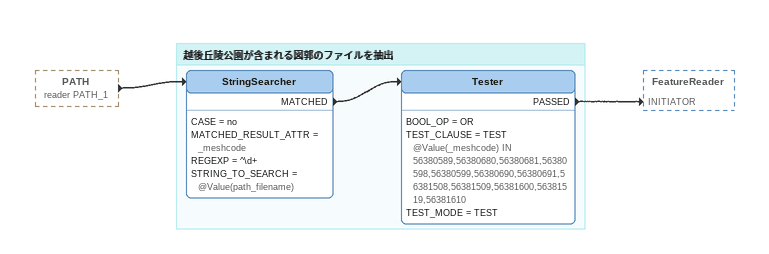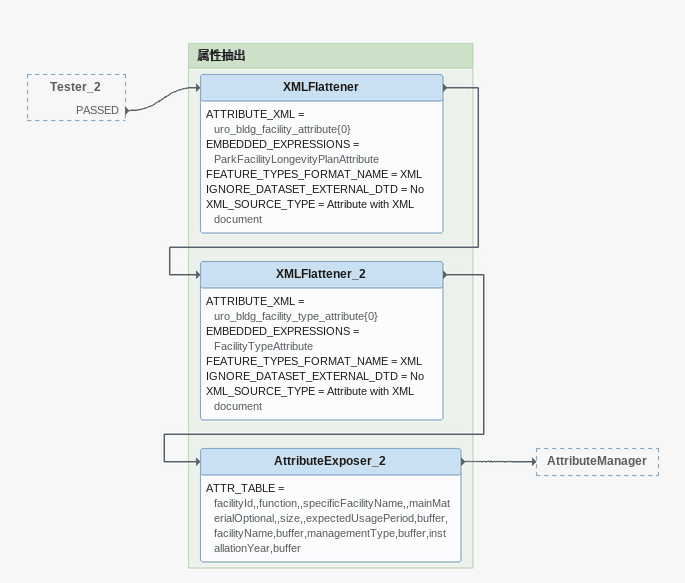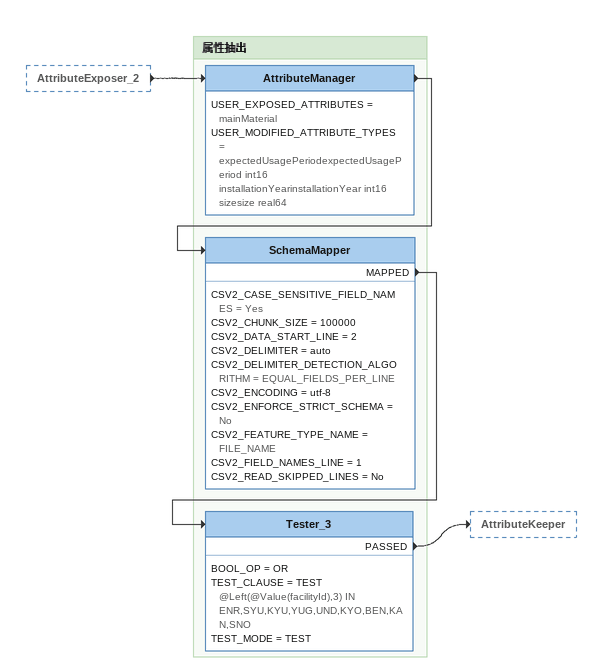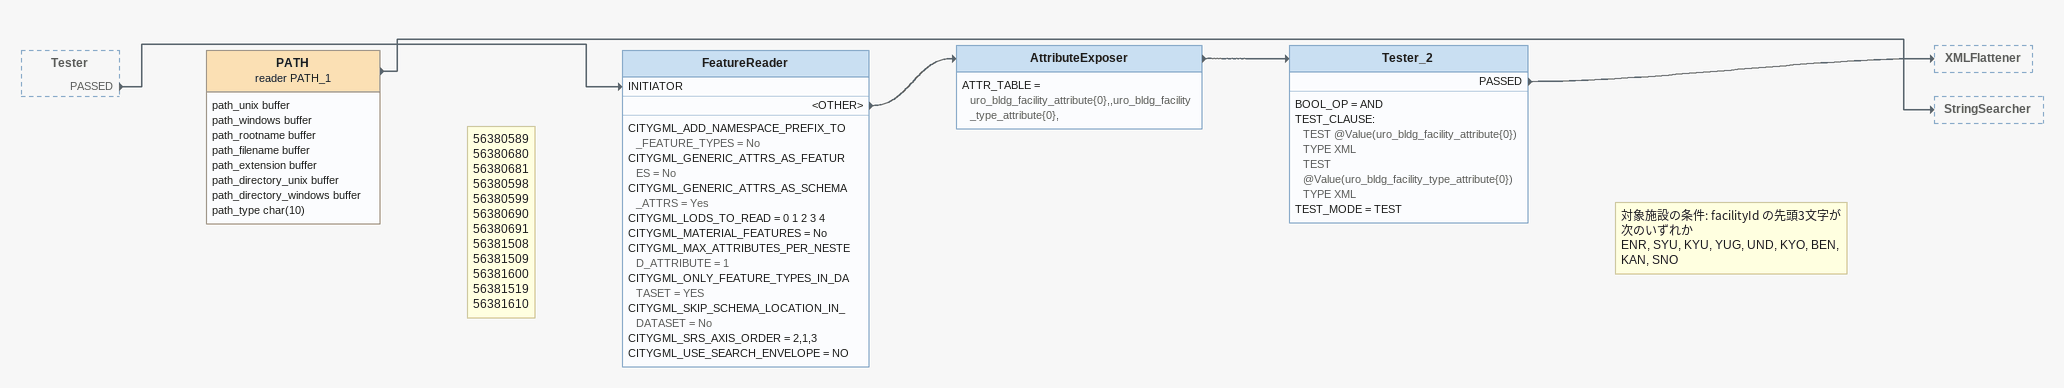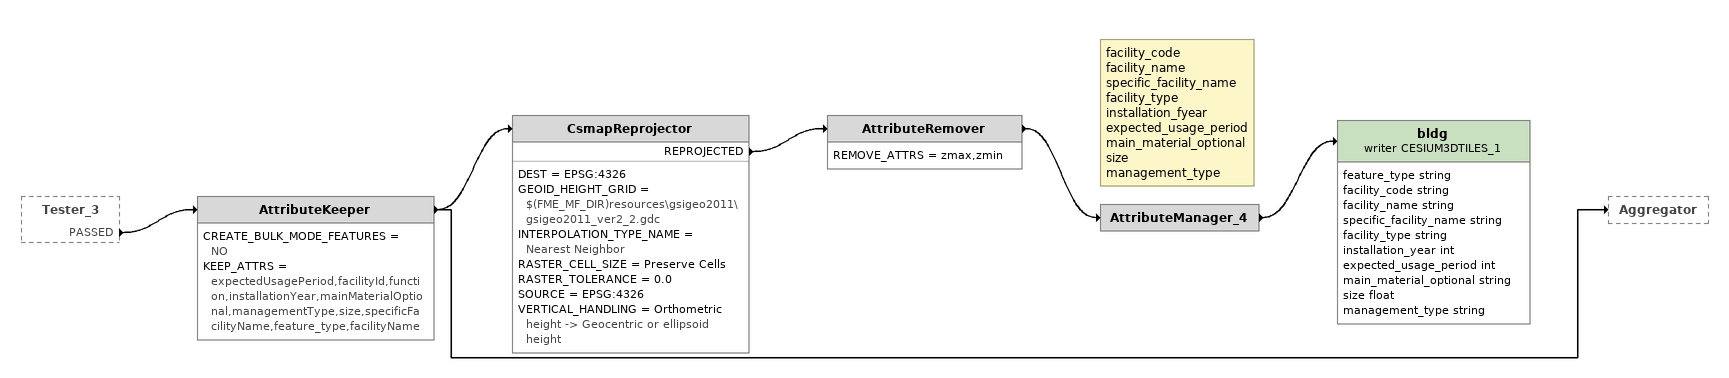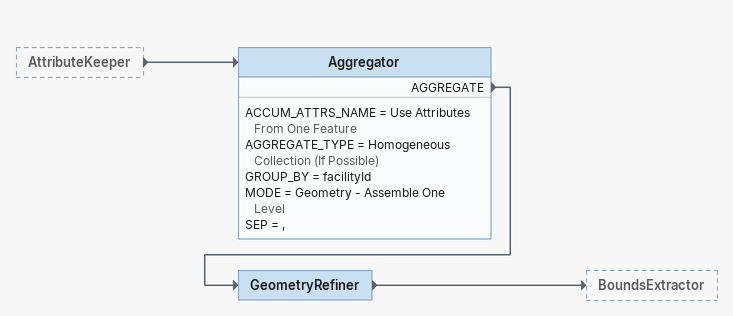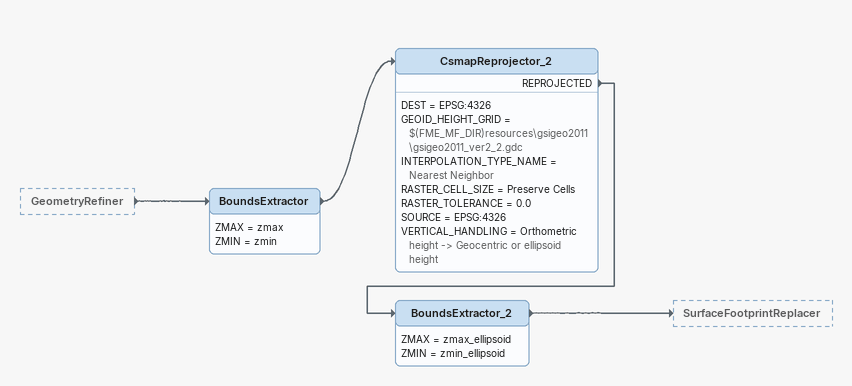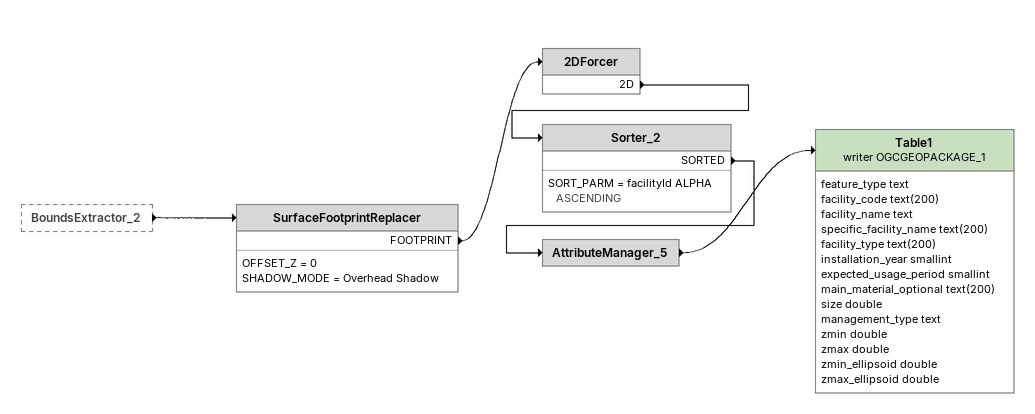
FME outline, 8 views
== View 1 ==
PATH (reader PATH_1) [outside]
    -> StringSearcher

Bookmark: 越後丘陵公園が含まれる図郭のファイルを抽出
StringSearcher
    CASE = no
    MATCHED_RESULT_ATTR = _meshcode
    REGEXP = ^\d+
    STRING_TO_SEARCH = @Value(path_filename)
    MATCHED -> Tester
Tester
    BOOL_OP = OR
    TEST_CLAUSE = TEST @Value(_meshcode) IN 56380589,56380680,56380681,56380598,56380599,56380690,56380691,56381508,56381509,56381600,56381519,56381610
    TEST_MODE = TEST
    PASSED -> FeatureReader [INITIATOR]

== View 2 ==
Tester_2 [outside]
    PASSED -> XMLFlattener

Bookmark: 属性抽出
XMLFlattener
    ATTRIBUTE_XML = uro_bldg_facility_attribute{0}
    EMBEDDED_EXPRESSIONS = ParkFacilityLongevityPlanAttribute
    FEATURE_TYPES_FORMAT_NAME = XML
    IGNORE_DATASET_EXTERNAL_DTD = No
    XML_SOURCE_TYPE = Attribute with XML document
    -> XMLFlattener_2
XMLFlattener_2
    ATTRIBUTE_XML = uro_bldg_facility_type_attribute{0}
    EMBEDDED_EXPRESSIONS = FacilityTypeAttribute
    FEATURE_TYPES_FORMAT_NAME = XML
    IGNORE_DATASET_EXTERNAL_DTD = No
    XML_SOURCE_TYPE = Attribute with XML document
    -> AttributeExposer_2
AttributeExposer_2
    ATTR_TABLE = facilityId,,function,,specificFacilityName,,mainMaterialOptional,,size,,expectedUsagePeriod,buffer,facilityName,buffer,managementType,buffer,installationYear,buffer
    -> AttributeManager

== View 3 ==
AttributeExposer_2 [outside]
    -> AttributeManager

Bookmark: 属性抽出
AttributeManager
    USER_EXPOSED_ATTRIBUTES = mainMaterial
    USER_MODIFIED_ATTRIBUTE_TYPES = expectedUsagePeriodexpectedUsagePeriod int16 installationYearinstallationYear int16 sizesize real64
    -> SchemaMapper
SchemaMapper
    CSV2_CASE_SENSITIVE_FIELD_NAMES = Yes
    CSV2_CHUNK_SIZE = 100000
    CSV2_DATA_START_LINE = 2
    CSV2_DELIMITER = auto
    CSV2_DELIMITER_DETECTION_ALGORITHM = EQUAL_FIELDS_PER_LINE
    CSV2_ENCODING = utf-8
    CSV2_ENFORCE_STRICT_SCHEMA = No
    CSV2_FEATURE_TYPE_NAME = FILE_NAME
    CSV2_FIELD_NAMES_LINE = 1
    CSV2_READ_SKIPPED_LINES = No
    MAPPED -> Tester_3
Tester_3
    BOOL_OP = OR
    TEST_CLAUSE = TEST @Left(@Value(facilityId),3) IN ENR,SYU,KYU,YUG,UND,KYO,BEN,KAN,SNO
    TEST_MODE = TEST
    PASSED -> AttributeKeeper

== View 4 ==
Tester [outside]
    PASSED -> FeatureReader [INITIATOR]
PATH (reader PATH_1)
    attributes: path_unix buffer, path_windows buffer, path_rootname buffer, path_filename buffer, path_extension buffer, path_directory_unix buffer, path_directory_windows buffer, path_type char(10)
    -> StringSearcher
Note: 56380589 / 56380680 / 56380681 / 56380598 / 56380599 / 56380690 / 56380691 / 56381508 / 56381509 / 56381600 / 56381519 / 56381610
FeatureReader
    CITYGML_ADD_NAMESPACE_PREFIX_TO_FEATURE_TYPES = No
    CITYGML_GENERIC_ATTRS_AS_FEATURES = No
    CITYGML_GENERIC_ATTRS_AS_SCHEMA_ATTRS = Yes
    CITYGML_LODS_TO_READ = 0 1 2 3 4
    CITYGML_MATERIAL_FEATURES = No
    CITYGML_MAX_ATTRIBUTES_PER_NESTED_ATTRIBUTE = 1
    CITYGML_ONLY_FEATURE_TYPES_IN_DATASET = YES
    CITYGML_SKIP_SCHEMA_LOCATION_IN_DATASET = No
    CITYGML_SRS_AXIS_ORDER = 2,1,3
    CITYGML_USE_SEARCH_ENVELOPE = NO
    <OTHER> -> AttributeExposer
AttributeExposer
    ATTR_TABLE = uro_bldg_facility_attribute{0},,uro_bldg_facility_type_attribute{0},
    -> Tester_2
Note: 対象施設の条件: facilityId の先頭3文字が次のいずれか / ENR, SYU, KYU, YUG, UND, KYO, BEN, KAN, SNO
Tester_2
    BOOL_OP = AND
    TEST_CLAUSE:
      TEST @Value(uro_bldg_facility_attribute{0}) TYPE XML
      TEST @Value(uro_bldg_facility_type_attribute{0}) TYPE XML
    TEST_MODE = TEST
    PASSED -> XMLFlattener

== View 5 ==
Tester_3 [outside]
    PASSED -> AttributeKeeper
AttributeKeeper
    CREATE_BULK_MODE_FEATURES = NO
    KEEP_ATTRS = expectedUsagePeriod,facilityId,function,installationYear,mainMaterialOptional,managementType,size,specificFacilityName,feature_type,facilityName
    -> CsmapReprojector
    -> Aggregator
CsmapReprojector
    DEST = EPSG:4326
    GEOID_HEIGHT_GRID = $(FME_MF_DIR)resources\gsigeo2011\gsigeo2011_ver2_2.gdc
    INTERPOLATION_TYPE_NAME = Nearest Neighbor
    RASTER_CELL_SIZE = Preserve Cells
    RASTER_TOLERANCE = 0.0
    SOURCE = EPSG:4326
    VERTICAL_HANDLING = Orthometric height -> Geocentric or ellipsoid height
    REPROJECTED -> AttributeRemover
AttributeRemover
    REMOVE_ATTRS = zmax,zmin
    -> AttributeManager_4
Note: facility_code / facility_name / specific_facility_name / facility_type / installation_fyear / expected_usage_period / main_material_optional / size / management_type
AttributeManager_4
    -> bldg (writer CESIUM3DTILES_1)
bldg (writer CESIUM3DTILES_1)
    attributes: feature_type string, facility_code string, facility_name string, specific_facility_name string, facility_type string, installation_year int, expected_usage_period int, main_material_optional string, size float, management_type string

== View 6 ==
AttributeKeeper [outside]
    -> Aggregator
Aggregator
    ACCUM_ATTRS_NAME = Use Attributes From One Feature
    AGGREGATE_TYPE = Homogeneous Collection (If Possible)
    GROUP_BY = facilityId
    MODE = Geometry - Assemble One Level
    SEP = ,
    AGGREGATE -> GeometryRefiner
GeometryRefiner
    -> BoundsExtractor

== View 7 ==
GeometryRefiner [outside]
    -> BoundsExtractor
BoundsExtractor
    ZMAX = zmax
    ZMIN = zmin
    -> CsmapReprojector_2
CsmapReprojector_2
    DEST = EPSG:4326
    GEOID_HEIGHT_GRID = $(FME_MF_DIR)resources\gsigeo2011\gsigeo2011_ver2_2.gdc
    INTERPOLATION_TYPE_NAME = Nearest Neighbor
    RASTER_CELL_SIZE = Preserve Cells
    RASTER_TOLERANCE = 0.0
    SOURCE = EPSG:4326
    VERTICAL_HANDLING = Orthometric height -> Geocentric or ellipsoid height
    REPROJECTED -> BoundsExtractor_2
BoundsExtractor_2
    ZMAX = zmax_ellipsoid
    ZMIN = zmin_ellipsoid
    -> SurfaceFootprintReplacer

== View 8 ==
BoundsExtractor_2 [outside]
    -> SurfaceFootprintReplacer
SurfaceFootprintReplacer
    OFFSET_Z = 0
    SHADOW_MODE = Overhead Shadow
    FOOTPRINT -> 2DForcer
2DForcer
    2D -> Sorter_2
Sorter_2
    SORT_PARM = facilityId ALPHA ASCENDING
    SORTED -> AttributeManager_5
AttributeManager_5
    -> Table1 (writer OGCGEOPACKAGE_1)
Table1 (writer OGCGEOPACKAGE_1)
    attributes: feature_type text, facility_code text(200), facility_name text, specific_facility_name text(200), facility_type text(200), installation_year smallint, expected_usage_period smallint, main_material_optional text(200), size double, management_type text, zmin double, zmax double, zmin_ellipsoid double, zmax_ellipsoid double
